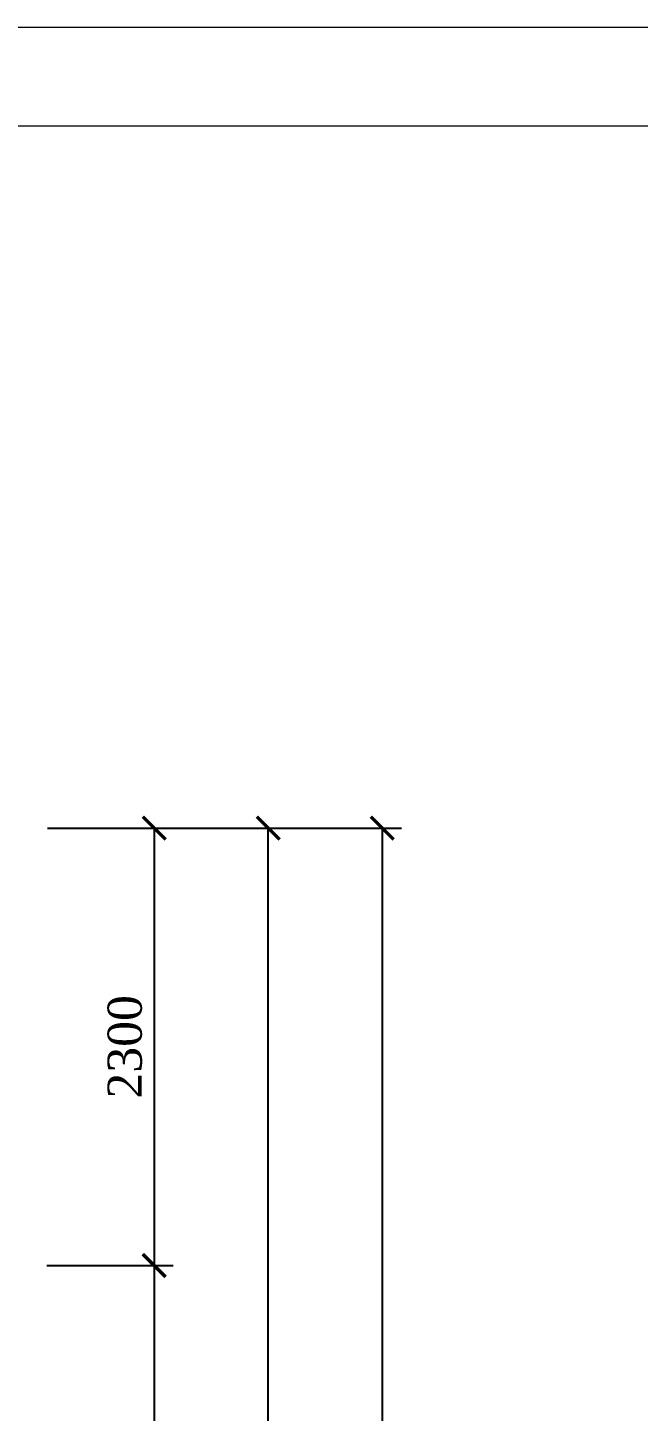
# Model space of a CAD drawing. Header units: millimetres. Extents: x -9564 to 494436, y -140371 to 4257.
# Drawn here: x 18712 to 21925, y -3018 to 4257 of the extents above; entities that cross this region are included whole.
import ezdxf

# ---------------------------------------------------------------- set-up
doc = ezdxf.new("R2010")
doc.units = ezdxf.units.MM
doc.header["$MEASUREMENT"] = 0
doc.linetypes.add('DASHED2', pattern=[0.375, 0.25, -0.125])
doc.layers.get('DEFPOINTS').update_dxf_attribs({"lineweight": 18})
for name, color, linetype, lineweight in [('DIM', 1, 'Continuous', 5), ('LEGEND', 1, 'DASHED2', 50), ('XR-KOP A3_MOZART$0$KOP-A1$0$A-GRSKOP', 1, 'Continuous', 5)]:
    doc.layers.add(name, color=color, linetype=linetype, lineweight=lineweight)
doc.styles.add('style2', font='times.ttf', dxfattribs={"height": 0.18})
doc.dimstyles.new('ISO-25', dxfattribs={"dimtxt": 0.18, "dimasz": 0.12, "dimexe": 0.1, "dimexo": 0.1, "dimgap": 0.0625, "dimtad": 1, "dimtoh": 1, "dimdec": 0, "dimlfac": 1000, "dimtxsty": 'style2', "dimblk": 'ARCHTICK', "dimcen": 0.15, "dimclrd": 1, "dimclre": 1, "dimclrt": 4, "dimadec": 0, "dimazin": 0, "dimtfac": 1, "dimtdec": 0, "dimtmove": 0, "dimatfit": 3, "dimldrblk": 'OBLIQUE', "dimfxl": 1, "dimarcsym": 0})

# ---------------------------------------------------------------- blocks, each defined once
blk = doc.blocks.new('hsdh')
at = {"layer": 'XR-KOP A3_MOZART$0$KOP-A1$0$A-GRSKOP', "color": 0, "linetype": 'Continuous', "lineweight": 5}
blk.add_lwpolyline([(145480.1, 82601), (107945.4, 82601), (107945.4, 56196.5), (145480.1, 56196.5)], close=True, dxfattribs=at)
at = {"layer": 'XR-KOP A3_MOZART$0$KOP-A1$0$A-GRSKOP', "color": 5, "linetype": 'Continuous', "lineweight": 5}
blk.add_lwpolyline([(145016.9, 82137.7), (108408.6, 82137.7), (108408.6, 56659.8), (145016.9, 56659.8)], close=True, dxfattribs=at)
blk = doc.blocks.new('_ArchTick')
at = {"color": 0, "linetype": 'ByBlock', "const_width": 0.15}
blk.add_lwpolyline([(-0.5, -0.5), (0.5, 0.5)], dxfattribs=at)
blk = doc.blocks.new('*D647')
at = {"layer": 'DEFPOINTS', "color": 0, "transparency": 16777216}
for p in [(222.5192, 168.8724), (222.5142, 166.5724), (223.18, 166.5724)]:
    blk.add_point(p, dxfattribs=at)
at = {"layer": 'DIM', "color": 1, "lineweight": -2, "transparency": 16777216}
for p, q in [((222.6192, 168.8724), (223.28, 168.8724)), ((223.18, 168.8724), (223.18, 166.5724)), ((222.6142, 166.5724), (223.28, 166.5724))]:
    blk.add_line(p, q, dxfattribs=at)
at = {"layer": 'DIM', "color": 1, "lineweight": -2, "transparency": 16777216, "xscale": 0.12, "yscale": 0.12, "zscale": 0.12}
for p, rotation in [((223.18, 168.8724), 90), ((223.18, 166.5724), 270)]:
    blk.add_blockref('_ArchTick', p, dxfattribs=dict(at, rotation=rotation))
at = {"layer": 'DIM', "color": 4, "transparency": 16777216, "insert": (223.0259, 167.7224), "char_height": 0.18, "attachment_point": 5, "rotation": 90, "style": 'style2'}
blk.add_mtext('2300', dxfattribs=at)
blk = doc.blocks.new('_Oblique')
at = {"color": 0, "linetype": 'ByBlock', "lineweight": -2}
blk.add_line((-0.5, -0.5), (0.5, 0.5), dxfattribs=at)
blk = doc.blocks.new('*D648')
at = {"layer": 'DEFPOINTS', "color": 0, "transparency": 16777216}
for p in [(222.5192, 166.5724), (222.5192, 164.3224), (223.18, 164.3224)]:
    blk.add_point(p, dxfattribs=at)
at = {"layer": 'DIM', "color": 1, "lineweight": -2, "transparency": 16777216}
for p, q in [((222.6192, 166.5724), (223.28, 166.5724)), ((223.18, 166.5724), (223.18, 164.3224)), ((222.6192, 164.3224), (223.28, 164.3224))]:
    blk.add_line(p, q, dxfattribs=at)
at = {"layer": 'DIM', "color": 1, "lineweight": -2, "transparency": 16777216, "xscale": 0.12, "yscale": 0.12, "zscale": 0.12}
for p, rotation in [((223.18, 166.5724), 90), ((223.18, 164.3224), 270)]:
    blk.add_blockref('_ArchTick', p, dxfattribs=dict(at, rotation=rotation))
at = {"layer": 'DIM', "color": 4, "transparency": 16777216, "insert": (223.0259, 165.4474), "char_height": 0.18, "attachment_point": 5, "rotation": 90, "style": 'style2'}
blk.add_mtext('2250', dxfattribs=at)
blk = doc.blocks.new('*D654')
at = {"layer": 'DEFPOINTS', "color": 0, "transparency": 16777216}
for p in [(223.18, 168.8724), (223.78, 168.8724), (223.18, 155.7224)]:
    blk.add_point(p, dxfattribs=at)
at = {"layer": 'DIM', "color": 1, "lineweight": -2, "transparency": 16777216}
for p, q in [((223.28, 168.8724), (223.88, 168.8724)), ((223.78, 155.7224), (223.78, 168.8724)), ((223.28, 155.7224), (223.88, 155.7224))]:
    blk.add_line(p, q, dxfattribs=at)
at = {"layer": 'DIM', "color": 1, "lineweight": -2, "transparency": 16777216, "xscale": 0.12, "yscale": 0.12, "zscale": 0.12}
for p, rotation in [((223.78, 168.8724), 90), ((223.78, 155.7224), 270)]:
    blk.add_blockref('_ArchTick', p, dxfattribs=dict(at, rotation=rotation))
at = {"layer": 'DIM', "color": 4, "transparency": 16777216, "insert": (223.6259, 162.2974), "char_height": 0.18, "attachment_point": 5, "rotation": 90, "style": 'style2'}
blk.add_mtext('13150', dxfattribs=at)
blk = doc.blocks.new('*D656')
at = {"layer": 'DEFPOINTS', "color": 0, "transparency": 16777216}
for p in [(223.78, 168.8724), (224.38, 168.8724), (223.78, 151.0724)]:
    blk.add_point(p, dxfattribs=at)
at = {"layer": 'DIM', "color": 1, "lineweight": -2, "transparency": 16777216}
for p, q in [((223.88, 168.8724), (224.48, 168.8724)), ((224.38, 151.0724), (224.38, 168.8724)), ((223.88, 151.0724), (224.48, 151.0724))]:
    blk.add_line(p, q, dxfattribs=at)
at = {"layer": 'DIM', "color": 1, "lineweight": -2, "transparency": 16777216, "xscale": 0.12, "yscale": 0.12, "zscale": 0.12}
for p, rotation in [((224.38, 168.8724), 90), ((224.38, 151.0724), 270)]:
    blk.add_blockref('_ArchTick', p, dxfattribs=dict(at, rotation=rotation))
at = {"layer": 'DIM', "color": 4, "transparency": 16777216, "insert": (224.2256, 159.9724), "char_height": 0.18, "attachment_point": 5, "rotation": 90, "style": 'style2'}
blk.add_mtext('17800', dxfattribs=at)
blk = doc.blocks.new('eshes')
at = {"layer": 'DIM'}
for base, p1, p2, picture, middle in [((223.18, 166.5724), (222.5192, 168.8724), (222.5142, 166.5724), '*D647', (223.0259, 167.7224)), ((223.78, 168.8724), (223.18, 155.7224), (223.18, 168.8724), '*D654', (223.6259, 162.2974)), ((224.38, 168.8724), (223.78, 151.0724), (223.78, 168.8724), '*D656', (224.2256, 159.9724)), ((223.18, 164.3224), (222.5192, 166.5724), (222.5192, 164.3224), '*D648', (223.0259, 165.4474))]:
    dim = blk.add_linear_dim(base=base, p1=p1, p2=p2, angle=90, dimstyle='ISO-25', dxfattribs=at)
    dim.commit()
    dim.dimension.update_dxf_attribs({"geometry": picture, "text_midpoint": middle})

msp = doc.modelspace()

# ---------------------------------------------------------------- block references
at = {"xscale": 999.9998119083025, "yscale": 999.9998119083025, "zscale": 999.9998119083025}
msp.add_blockref('eshes', (-203801.8411, -168824.0698), dxfattribs=at)
at = {"layer": 'LEGEND', "xscale": 1.118963964633539, "yscale": 1.118963964633539, "zscale": 1.118963964633539}
msp.add_blockref('hsdh', (-130350.9292, -88170.8627), dxfattribs=at)

doc.saveas('drawing.dxf')
